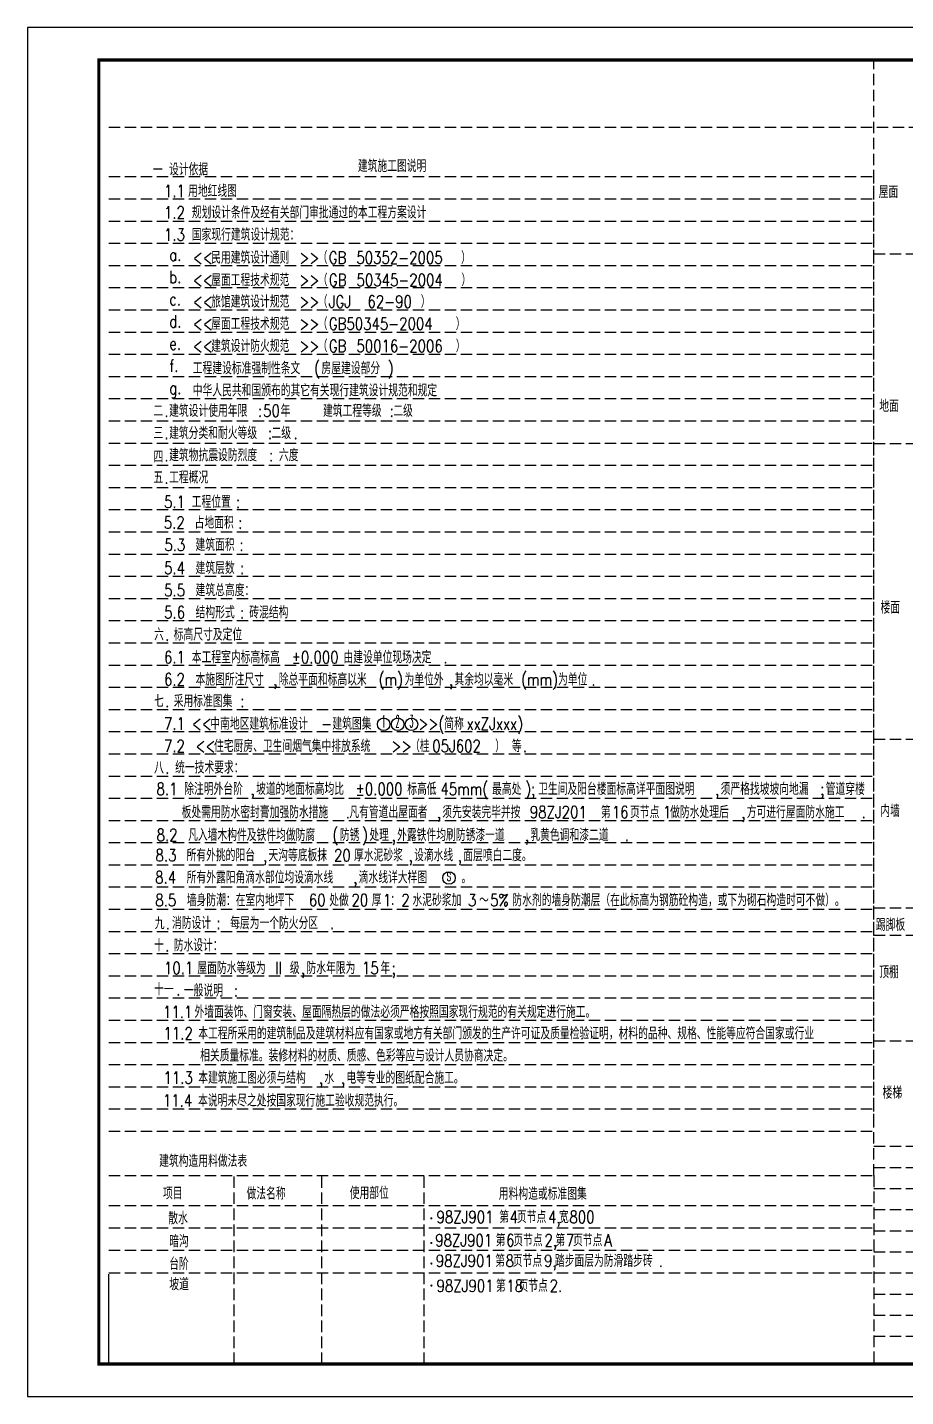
# Model space of a CAD drawing. Header units: millimetres. Extents: x -807114 to 146922, y -468455 to -61603.
# Drawn here: x -420483 to -401272, y -238672 to -208723 of the extents above; entities that cross this region are included whole.
import ezdxf
from ezdxf.enums import TextEntityAlignment as Align

# ---------------------------------------------------------------- set-up
doc = ezdxf.new("R2010")
doc.units = ezdxf.units.MM
doc.header["$LTSCALE"] = 1000
doc.linetypes.add('DASH', pattern=[0.35, 0.25, -0.1])
for name, color, linetype in [('PUB_TEXT', 3, 'Continuous'), ('PUB_TITLE', 4, 'Continuous'), ('标注1', 7, 'Continuous')]:
    doc.layers.add(name, color=color, linetype=linetype)
doc.styles.add('_ST', font='txt.shx', dxfattribs={"width": 0.8, "bigfont": 'hztxt.shx'})

msp = doc.modelspace()

# ---------------------------------------------------------------- linework, layer by layer
msp.add_line((-418700.4, -237954.3), (-402765, -237954.3))
at = {"const_width": 23.3}
for points in [[(-411657.2, -234772.7, 1), (-411633.4, -234772.7, 1)], [(-411657.2, -235313.6, 1), (-411633.4, -235313.6, 1)], [(-411657.2, -235761.3, 1), (-411633.4, -235761.3, 1)], [(-411655.8, -236242.9, 1), (-411632, -236242.9, 1)]]:
    msp.add_lwpolyline(points, format="xyb", close=True, dxfattribs=at)
for centre in [(-412688.2, -223965.5), (-412384.7, -223965.5), (-412081.2, -223965.5), (-411261.3, -227327)]:
    msp.add_circle(centre, 136.6)
at = {"layer": 'PUB_TEXT', "color": 255}
msp.add_line((-418700.4, -237954.3), (-418700.4, -235992.4), dxfattribs=at)
at = {"layer": 'PUB_TITLE'}
for points in [[(-420483.1, -238672.2), (-378126, -238672.2), (-378126, -208722.8), (-420483.1, -208722.8)], [(-418920.4, -237959.1), (-378839, -237959.1), (-378839, -209435.8), (-418920.4, -209435.8)]]:
    msp.add_lwpolyline(points, close=True, dxfattribs=at)
at = {"layer": 'PUB_TITLE', "const_width": 71.3}
msp.add_lwpolyline([(-418920.4, -237959.1), (-378839, -237959.1), (-378839, -209435.8), (-418920.4, -209435.8)], close=True, dxfattribs=at)
at = {"layer": '标注1', "color": 251, "linetype": 'DASH'}
for p, q in [((-401968.5, -232735.7), (-401968.5, -209435.8)), ((-418700.4, -210903.6), (-383474.1, -210903.6)), ((-418700.4, -210903.6), (-383474.1, -210903.6)), ((-418700.4, -210903.6), (-388077.3, -210903.6)), ((-418700.4, -210903.6), (-388077.3, -210903.6)), ((-418700.4, -210903.6), (-388077.3, -210903.6)), ((-418700.4, -210903.6), (-383474.1, -210903.6)), ((-418700.4, -210903.6), (-383474.1, -210903.6)), ((-418700.4, -211986.9), (-401968.5, -211986.9)), ((-401968.5, -233838.4), (-401968.5, -211986.9)), ((-418700.4, -212472.5), (-401968.5, -212472.5)), ((-418700.4, -212958.1), (-401968.5, -212958.1)), ((-418700.4, -213443.6), (-401968.5, -213443.6)), ((-401968.5, -213673.4), (-383474.1, -213673.4)), ((-418700.4, -213929.2), (-401968.5, -213929.2)), ((-418700.4, -214414.8), (-401968.5, -214414.8)), ((-418700.4, -214900.3), (-401968.5, -214900.3)), ((-418700.4, -215385.9), (-401968.5, -215385.9)), ((-418700.4, -215871.5), (-401968.5, -215871.5)), ((-418700.4, -216357.1), (-401968.5, -216357.1)), ((-418700.4, -216842.6), (-401968.5, -216842.6)), ((-418700.4, -217328.2), (-401968.5, -217328.2)), ((-418700.4, -217813.8), (-401968.5, -217813.8)), ((-401968.5, -217828.1), (-383474.1, -217828.1)), ((-418700.4, -218299.4), (-401968.5, -218299.4)), ((-418700.4, -218784.9), (-401968.5, -218784.9)), ((-418700.4, -219270.5), (-401968.5, -219270.5)), ((-418700.4, -219756.1), (-401968.5, -219756.1)), ((-418700.4, -220241.7), (-401968.5, -220241.7)), ((-418700.4, -220727.2), (-401968.5, -220727.2)), ((-418700.4, -220727.2), (-401968.5, -220727.2)), ((-418700.4, -221212.8), (-401968.5, -221212.8)), ((-418700.4, -221698.4), (-401968.5, -221698.4)), ((-418700.4, -222183.9), (-401968.5, -222183.9)), ((-418700.4, -222669.5), (-401968.5, -222669.5)), ((-418700.4, -223155.1), (-401968.5, -223155.1)), ((-418700.4, -223640.7), (-401968.5, -223640.7)), ((-418700.4, -224126.2), (-401968.5, -224126.2)), ((-401968.5, -224290.9), (-383474.1, -224290.9)), ((-401968.5, -224290.9), (-383474.1, -224290.9)), ((-418700.4, -224611.8), (-401968.5, -224611.8)), ((-418700.4, -225097.4), (-401968.5, -225097.4)), ((-418700.4, -225583), (-401968.5, -225583)), ((-418700.4, -226068.5), (-401968.5, -226068.5)), ((-418700.4, -226554.1), (-401968.5, -226554.1)), ((-418700.4, -227039.7), (-401968.5, -227039.7)), ((-418700.4, -227525.3), (-401968.5, -227525.3)), ((-418700.4, -228010.8), (-401968.5, -228010.8)), ((-401968.5, -227984), (-383474.1, -227984)), ((-418700.4, -228496.4), (-401968.5, -228496.4)), ((-401968.5, -228581), (-383474.1, -228581)), ((-418700.4, -228982), (-401968.5, -228982)), ((-418700.4, -229467.5), (-401968.5, -229467.5)), ((-418700.4, -229953.1), (-401968.5, -229953.1)), ((-418700.4, -230438.7), (-401968.5, -230438.7)), ((-401968.5, -230889.1), (-383474.1, -230889.1)), ((-418700.4, -230924.3), (-401968.5, -230924.3)), ((-418700.4, -230924.3), (-401968.5, -230924.3)), ((-418700.4, -231409.8), (-401968.5, -231409.8)), ((-418700.4, -231895.4), (-401968.5, -231895.4)), ((-418700.4, -232381), (-401968.5, -232381)), ((-418700.4, -232866.6), (-401968.5, -232866.6)), ((-401968.5, -233197.3), (-383474.1, -233197.3)), ((-418700.4, -233838.4), (-401968.5, -233838.4)), ((-415959, -237959.1), (-415959, -233838.4)), ((-414042.9, -237959.1), (-414042.9, -233838.4)), ((-411805.2, -237959.1), (-411805.2, -233838.4)), ((-401968.5, -233658.9), (-383474.1, -233658.9)), ((-401968.5, -233838.4), (-401968.5, -237959.1)), ((-401968.5, -234120.6), (-383474.1, -234120.6)), ((-418700.4, -234490.9), (-401968.5, -234490.9)), ((-401968.5, -234582.2), (-383474.1, -234582.2)), ((-418700.4, -234981.3), (-401968.5, -234981.3)), ((-401968.5, -235043.8), (-383474.1, -235043.8)), ((-418700.4, -235471.8), (-401968.5, -235471.8)), ((-401968.5, -235505.5), (-383474.1, -235505.5)), ((-418700.4, -235962.3), (-401968.5, -235962.3)), ((-401968.5, -235967.1), (-383474.1, -235967.1)), ((-401968.5, -236428.7), (-383474.1, -236428.7)), ((-401968.5, -236890.4), (-383474.1, -236890.4)), ((-401968.5, -237352), (-383474.1, -237352))]:
    msp.add_line(p, q, dxfattribs=at)

# ---------------------------------------------------------------- texts
at = {"style": '_ST', "width": 0.8}
for s, height, p in [('设计依据', 267.28, (-417383.9, -211962)), ('建筑施工图说明', 267.28, (-413253.3, -211887)), ('一', 267.3, (-417734.8, -211973)), ('1.1', 267.28, (-417494.3, -212433.9)), ('用地红线图', 267.28, (-416967.3, -212433.9)), ('屋面', 267.28, (-401860.4, -212456.1)), ('1.2', 267.28, (-417494.3, -212904.1)), ('规划设计条件及经有关部门审批通过的本工程方案设计', 267.28, (-416886.4, -212904.1)), ('1.3', 267.28, (-417494.3, -213389.6)), ('国家现行建筑设计规范：', 267.28, (-416886.4, -213389.6)), ('a.', 267.28, (-417379, -213830.8)), ('<<', 267.28, (-416865.5, -213892.3)), ('民用建筑设计通则', 267.28, (-416463.5, -213892.3)), ('>>', 267.28, (-414534, -213892.3)), ('（', 267.3, (-414132, -213892.3)), ('GB', 267.28, (-413890.8, -213892.3)), ('50352-2005', 267.28, (-413286.9, -213892.3)), ('）', 267.3, (-410995.6, -213892.3)), ('b.', 267.28, (-417379, -214316.4)), ('屋面工程技术规范', 267.28, (-416463.1, -214381.8)), ('（', 267.3, (-414129.3, -214381.8)), ('GB', 267.28, (-413887.9, -214381.8)), ('50345-2004', 267.28, (-413283.3, -214381.8)), ('）', 267.3, (-410989.8, -214381.8)), ('<<', 267.28, (-416865.5, -214381.8)), ('>>', 267.28, (-414531.7, -214381.8)), ('c.', 267.28, (-417379, -214802)), ('<<', 267.28, (-416865.5, -214854)), ('旅馆建筑设计规范', 267.28, (-416463.3, -214854)), ('>>', 267.28, (-414532.8, -214854)), ('（', 267.3, (-414130.6, -214854)), ('JGJ', 267.28, (-413889.3, -214854)), ('62-90', 267.28, (-413043.7, -214854)), ('）', 267.3, (-411877.4, -214854)), ('d.', 267.28, (-417379, -215287.5)), ('<<', 267.28, (-416865.5, -215339.6)), ('屋面工程技术规范', 267.28, (-416463.3, -215339.6)), ('>>', 267.28, (-414532.8, -215339.6)), ('（', 267.3, (-414130.6, -215339.6)), ('GB50345-2004', 267.28, (-413889.3, -215339.6)), ('）', 267.3, (-411114.2, -215339.6)), ('e.', 267.28, (-417379, -215773.1)), ('<<', 267.28, (-416865.5, -215825.2)), ('建筑设计防火规范', 267.28, (-416463.3, -215825.2)), ('>>', 267.28, (-414532.8, -215825.2)), ('（', 267.3, (-414130.6, -215825.2)), ('GB', 267.28, (-413889.3, -215825.2)), ('50016-2006', 267.28, (-413285.1, -215825.2)), ('）', 267.3, (-411113.2, -215825.2)), ('f.', 267.28, (-417379, -216258.7)), ('工程建设标准强制性条文', 267.28, (-416865.5, -216310.7)), ('(', 267.3, (-414210.5, -216310.7)), ('房屋建设部分', 267.28, (-414049.6, -216310.7)), (')', 267.3, (-412601.4, -216310.7)), ('中华人民共和国颁布的其它有关现行建筑设计规范和规定', 267.28, (-416865.5, -216796.3)), ('g.', 267.28, (-417379, -216744.3)), ('二', 267.3, (-417726.9, -217242.9)), ('建筑设计使用年限', 267.28, (-417382, -217242.9)), (':', 267.3, (-415439.8, -217242.9)), ('50', 267.28, (-415326.5, -217242.9)), ('年', 267.3, (-414944.7, -217242.9)), ('建筑工程等级', 267.28, (-414016.6, -217242.9)), (':', 267.3, (-412559.9, -217242.9)), ('二级', 267.28, (-412478.9, -217242.9)), ('地面', 267.28, (-401849.2, -217138.4)), ('.', 267.3, (-417484.2, -217242.9)), ('建筑分类和耐火等级', 267.28, (-417382, -217728.5)), ('二级', 267.28, (-415141.7, -217728.5)), ('三', 267.3, (-417726.9, -217728.5)), ('.', 267.3, (-417484.2, -217728.5)), (':', 267.3, (-415221.7, -217728.5)), ('.', 267.3, (-414661.7, -217728.5)), ('四', 267.3, (-417725.6, -218249.2)), ('建筑物抗震设防烈度', 267.28, (-417382, -218214)), ('六度', 267.28, (-414980.3, -218214)), ('.', 267.3, (-417484.2, -218214)), (':', 267.3, (-415197, -218214)), ('五', 267.3, (-417726.9, -218699.6)), ('工程概况', 267.28, (-417382, -218699.6)), ('.', 267.3, (-417484.2, -218699.6)), ('5.1', 267.28, (-417494.3, -219233.6)), ('工程位置', 267.28, (-416888.6, -219233.6)), (':', 267.3, (-415921, -219233.6)), ('5.2', 267.28, (-417499.2, -219687.4)), ('占地面积', 267.28, (-416824.1, -219687.4)), (':', 267.3, (-415872.4, -219687.4)), ('5.3', 267.28, (-417486.5, -220174.8)), ('建筑面积', 267.28, (-416805, -220174.8)), (':', 267.3, (-415844.2, -220174.8)), ('5.4', 267.28, (-417492.2, -220680.9)), ('建筑层数', 267.28, (-416803.4, -220680.9)), (':', 267.3, (-415832.2, -220680.9)), ('5.5', 267.28, (-417492.2, -221166.5)), ('建筑总高度：', 267.28, (-416803.4, -221166.5)), ('楼面', 267.28, (-401820.4, -221545.6)), ('5.6', 267.28, (-417492.2, -221652)), ('结构形式', 267.28, (-416803.4, -221652)), (':', 267.3, (-415832.2, -221652)), ('砖混结构', 267.28, (-415629, -221652)), ('六', 267.3, (-417711.2, -222136.6)), ('标高尺寸及定位', 267.28, (-417281.8, -222136.1)), ('.', 267.3, (-417468.4, -222136.6)), ('6.1', 267.28, (-417494.3, -222632.6)), ('本工程室内标高标高', 267.28, (-416886.4, -222632.6)), ('%%p0.000', 267.28, (-414701.3, -222632.6)), ('由建设单位现场决定', 267.28, (-413568.3, -222632.6)), ('本施图所注尺寸', 267.28, (-416805.5, -223118.2)), ('除总平面和标高以米', 267.28, (-414984.6, -223118.2)), ('(m)', 267.28, (-412799.5, -223118.2)), ('为单位外', 267.28, (-412233, -223118.2)), ('.', 267.3, (-411383.2, -222632.6)), ('其余均以毫米', 267.28, (-411140.4, -223118.2)), ('(mm)', 267.28, (-409683.7, -223118.2)), ('为单位', 267.28, (-408874.4, -223118.2)), ('6.2', 267.28, (-417494.3, -223118.2)), (',', 267.3, (-415106, -223118.2)), (',', 267.3, (-411261.8, -223118.2)), ('.', 267.3, (-408146.1, -223118.2)), ('七', 267.3, (-417711.2, -223593.3)), ('采用标准图集', 267.28, (-417281.8, -223592.8)), (':', 267.3, (-415825.1, -223592.8)), ('.', 267.3, (-417468.4, -223593.3)), ('7.1', 267.28, (-417494.3, -224086.9)), ('<<', 267.28, (-416886.4, -224086.9)), ('中南地区建筑标准设计', 267.28, (-416481.7, -224086.9)), ('-', 267.3, (-414053.9, -224086.9)), ('建筑图集', 267.28, (-413811.1, -224086.9)), ('>>(', 267.28, (-411929.5, -224086.9)), ('简称', 267.28, (-411363, -224086.9)), ('xxZJxxx)', 267.28, (-410877.4, -224086.9)), ('7.2', 267.28, (-417494.3, -224574.9)), ('住宅厨房、卫生间烟气集中排放系统', 267.28, (-416400.8, -224574.9)), ('（桂', 267.28, (-412111.6, -224574.9)), ('05J602', 267.28, (-411626, -224574.9)), ('）', 267.3, (-410250.2, -224574.9)), ('等', 267.3, (-409885.1, -224574.9)), ('<<', 267.28, (-416805.5, -224574.9)), ('>>', 267.28, (-412516.2, -224574.9)), ('.', 267.3, (-409642.3, -224574.9)), ('八', 267.3, (-417711.2, -225046.4)), ('统一技术要求：', 267.28, (-417251.5, -225043.7)), ('.', 267.3, (-417468.4, -225046.4)), ('除注明外台阶', 267.28, (-417053, -225513)), ('坡道的地面标高均比', 267.28, (-415480.3, -225513)), ('标高低', 267.28, (-412173.5, -225513)), ('45mm(', 267.28, (-411447.7, -225513)), ('最高处', 267.28, (-410318.6, -225513)), (');', 267.28, (-409592.7, -225513)), ('卫生间及阳台楼面标高详平面图说明', 267.28, (-409310.4, -225513)), ('须严格找坡坡向地漏', 267.28, (-405318.1, -225513)), ('管道穿楼', 267.28, (-403019.6, -225513)), ('8.1', 267.28, (-417658.8, -225513)), (',', 267.3, (-415601.2, -225513)), ('%%p0.000', 267.28, (-413302.7, -225513)), (',', 267.3, (-405439.1, -225513)), (';', 267.3, (-403140.6, -225513)), ('板处需用防水密封膏加强防水措施', 267.28, (-417108.8, -226021)), ('凡有管道出屋面者', 267.28, (-413440.3, -226021)), ('须先安装完毕并按', 267.28, (-411406.7, -226021)), ('98ZJ201', 267.28, (-409492.7, -226021)), ('第', 267.3, (-407937.6, -226021)), ('16', 267.28, (-407698.4, -226021)), ('页节点', 267.28, (-407299.6, -226021)), ('1', 267.3, (-406581.9, -226021)), ('做防水处理后', 267.28, (-406422.4, -226021)), ('方可进行屋面防水施工', 267.28, (-404746.7, -226021)), ('内墙', 267.28, (-401825.4, -225994.5)), ('.', 267.3, (-413520.1, -226021)), (',', 267.3, (-411526.3, -226021)), (',', 267.3, (-404866.3, -226021)), ('.', 267.3, (-402233.6, -226021)), ('8.2', 267.28, (-417656, -226520)), ('凡入墙木构件及铁件均做防腐', 267.28, (-416967.1, -226520)), ('(', 267.3, (-413810.9, -226520)), ('防锈', 267.28, (-413649, -226520)), (')', 267.3, (-413163.4, -226520)), ('处理', 267.28, (-413001.6, -226520)), ('外露铁件均刷防锈漆一道', 267.28, (-412394.6, -226520)), ('乳黄色调和漆二道', 267.28, (-409480.2, -226520)), ('8.3', 267.28, (-417679.7, -226963.6)), ('所有外挑的阳台', 267.28, (-417001.7, -226963.6)), ('天沟等底板抹', 267.28, (-415209.4, -226963.6)), ('20', 267.28, (-413775.6, -226963.6)), ('厚水泥砂浆', 267.28, (-413337.5, -226963.6)), (',', 267.3, (-412516, -226520)), ('设滴水线', 267.28, (-412023.2, -226963.6)), ('面层喷白二度。', 267.28, (-410947.8, -226963.6)), (',', 267.3, (-409601.6, -226520)), ('.', 267.3, (-407415.6, -226520)), (',', 267.3, (-415328.9, -226963.6)), (',', 267.3, (-412142.7, -226963.6)), (',', 267.3, (-411067.3, -226963.6)), ('8.4', 267.28, (-417687, -227448.4)), ('所有外露阳角滴水部位均设滴水线', 267.28, (-416998.1, -227448.4)), ('滴水线详大样图', 267.28, (-413234.9, -227448.4)), (',', 267.3, (-413356.3, -227448.4)), ('。', 267.3, (-410987.2, -227448.4)), ('8.5', 267.28, (-417684.6, -227946)), ('墙身防潮：在室内地坪下', 267.28, (-416995.7, -227946)), ('60', 267.28, (-414325.1, -227946)), ('处做', 267.28, (-413880, -227946)), ('20', 267.28, (-413394.4, -227946)), ('厚', 267.3, (-412949.3, -227946)), ('1', 267.3, (-412706.5, -227946)), ('：', 267.3, (-412544.7, -227946)), ('2', 267.3, (-412301.9, -227946)), ('水泥砂浆加', 267.28, (-412059.1, -227946)), ('3', 267.3, (-410845.1, -227946)), ('～', 267.3, (-410602.4, -227946)), ('5%', 267.28, (-410359.6, -227946)), ('防水剂的墙身防潮层（在此标高为钢筋砼构造，或下为砌石构造时可不做）。', 267.28, (-409874, -227946)), ('九', 267.3, (-417697.6, -228450.5)), ('消防设计', 267.28, (-417319.5, -228445.9)), ('每层为一个防火分区', 267.28, (-416047.4, -228445.9)), ('踢脚板', 267.28, (-401921.8, -228485.2)), ('.', 267.3, (-417454.8, -228450.5)), (':', 267.3, (-416348.4, -228445.9)), ('.', 267.3, (-413862.3, -228445.9)), ('十', 267.3, (-417711.2, -228934.6)), ('防水设计：', 267.28, (-417281.8, -228934.1)), ('.', 267.3, (-417468.4, -228934.6)), ('10.1', 267.28, (-417494.3, -229430.6)), ('屋面防水等级为', 267.28, (-416765, -229430.6)), ('II', 267.28, (-415065.5, -229430.6)), ('级', 267.3, (-414741.8, -229430.6)), (',', 267.3, (-414499, -229430.6)), ('防水年限为', 267.28, (-414377.6, -229430.6)), ('15', 267.28, (-413163.7, -229430.6)), ('年', 267.3, (-412759, -229430.6)), (';', 267.3, (-412516.2, -229430.6)), ('顶棚', 267.28, (-401849.9, -229520.6)), ('十一', 267.28, (-417710.8, -229897.1)), ('一般说明', 267.28, (-417059.4, -229922.2)), ('.', 267.3, (-417225.2, -229897.1)), (':', 267.3, (-415966, -229922.2)), ('11.1', 267.28, (-417515.5, -230390)), ('外墙面装饰、门窗安装、屋面隔热层的做法必须严格按照国家现行规范的有关规定进行施工。', 267.28, (-416826.6, -230390)), ('11.2', 267.28, (-417505.9, -230859.5)), ('本工程所采用的建筑制品及建筑材料应有国家或地方有关部门颁发的生产许可证及质量检验证明，材料的品种、规格、性能等应符合国家或行业', 267.28, (-416744.9, -230859.5)), ('相关质量标准。装修材料的材质、质感、色彩等应与设计人员协商决定。', 267.28, (-416704.2, -231345.1)), ('11.3', 267.28, (-417505.9, -231830.6)), ('本建筑施工图必须与结构', 267.28, (-416744.9, -231830.6)), (',', 267.3, (-414104.8, -231830.6)), ('水', 267.3, (-413984.8, -231830.6)), (',', 267.3, (-413623.8, -231830.6)), ('电等专业的图纸配合施工。', 267.28, (-413503.8, -231830.6)), ('11.4', 267.28, (-417518.9, -232329.6)), ('本说明未尽之处按国家现行施工验收规范执行。', 267.28, (-416749.1, -232329.6)), ('楼梯', 267.28, (-401775, -232158.3)), ('建筑构造用料做法表', 267.28, (-417599.5, -233651.2)), ('项目', 267.28, (-417515.5, -234357.6)), ('做法名称', 267.28, (-415688.9, -234363.2)), ('使用部位', 267.28, (-413431.2, -234352.2)), ('用料构造或标准图集', 267.28, (-410170.4, -234368.6)), ('散水', 267.28, (-417400.6, -234903)), ('98ZJ901', 267.28, (-411533.6, -234876.4)), ('第', 267.3, (-410160, -234876.4)), ('4', 267.3, (-409932.8, -234876.4)), ('页节点', 267.28, (-409773.8, -234876.4)), ('4,', 267.28, (-409092.2, -234876.4)), ('宽', 267.3, (-408853.7, -234876.4)), ('800', 267.28, (-408626.5, -234876.4)), ('第', 267.3, (-410238.5, -235385.2)), ('页节点', 267.28, (-409852.3, -235385.2)), ('第', 267.3, (-408932.2, -235385.2)), ('页节点', 267.28, (-408545.9, -235385.2)), ('暗沟', 267.28, (-417381.3, -235408.7)), ('98ZJ901', 267.28, (-411561.1, -235385.2)), ('6', 267.3, (-410011.3, -235385.2)), ('2,', 267.28, (-409170.7, -235385.2)), ('7', 267.3, (-408705, -235385.2)), ('A', 267.3, (-407864.4, -235385.2)), ('台阶', 267.28, (-417381.3, -235901.6)), ('98ZJ901', 267.28, (-411548.9, -235835.2)), ('第', 267.3, (-410249.6, -235835.2)), ('8', 267.3, (-410022.4, -235835.2)), ('页节点', 267.28, (-409863.4, -235835.2)), ('9,', 267.28, (-409181.9, -235835.2)), ('踏步面层为防滑踏步砖', 267.28, (-408943.3, -235835.2)), ('.', 267.3, (-406671.5, -235835.2)), ('坡道', 267.28, (-417378.6, -236347.5)), ('98ZJ901', 267.28, (-411531.8, -236382.8)), ('第', 267.3, (-410232.5, -236382.8)), ('18', 267.28, (-410005.3, -236382.8)), ('页节点', 267.28, (-409740.3, -236382.8)), ('2.', 267.28, (-409058.7, -236382.8))]:
    msp.add_text(s, height=height, dxfattribs=at).set_placement(p)
at = {"style": '_ST'}
for s, width, p, p2 in [('1', 0.936942, (-412729.9, -224036), (-412646.5, -224036)), ('2', 0.468471, (-412426.5, -224036), (-412343, -224036)), ('3', 0.464489, (-412122.6, -224036.3), (-412039.9, -224036.3)), ('s', 0.60866, (-411315.6, -227388.4), (-411207.1, -227388.4))]:
    msp.add_text(s, height=267.3, dxfattribs=dict(at, width=width)).set_placement(p, p2, align=Align.FIT)

doc.saveas('drawing.dxf')
